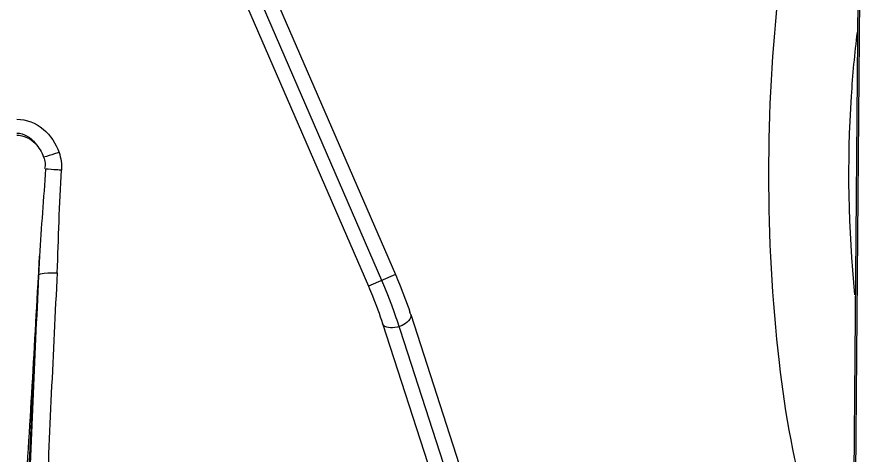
# Model space of a CAD drawing. Header units: millimetres. Extents: x 0 to 10500, y 0 to 7425.
# Drawn here: x 2870 to 3142.7, y 5746.2 to 5887.6 of the extents above; entities that cross this region are included whole.
import ezdxf

# ---------------------------------------------------------------- set-up
doc = ezdxf.new("R2010")
doc.units = ezdxf.units.MM
doc.header["$LTSCALE"] = 577.5
doc.linetypes.add('CENTER', pattern=[0.6, 0.375, -0.075, 0.075, -0.075])
doc.layers.get('0').update_dxf_attribs({"linetype": 'CONTINUOUS'})
doc.layers.add('DEFAULT_1', color=7, linetype='CENTER')

msp = doc.modelspace()

# ---------------------------------------------------------------- linework, layer by layer
at = {"color": 7, "linetype": 'Continuous'}
for p, q in [((2883.06, 6056.15), (2992.11, 5804.44)), ((2874.32, 6052.36), (2983.37, 5800.66)), ((3139.36, 5647.28), (3142.71, 6048.64)), ((3139.95, 5647.27), (3143.3, 6048.76)), ((2992.11, 5804.44), (2983.37, 5800.66)), ((2997.04, 5791.53), (3048.21, 5633.75)), ((2987.98, 5788.59), (3039.15, 5630.82))]:
    msp.add_line(p, q, dxfattribs=at)
at = {"color": 6, "linetype": 'Continuous'}
for p, q in [((2877.24, 5810.38), (2876.9, 5804.03)), ((2876.95, 5804.03), (2871.69, 5700.01))]:
    msp.add_line(p, q, dxfattribs=at)
for centre, radius, start, end in [((1949.28, 5849.44), 928.79, 357.19749, 357.58967), ((9237.07, 5476.83), 6362.59, 177.043244, 177.746042), ((-4462.83, 6198.82), 7350.34, 356.287957, 356.921113), ((9763.28, 5462.38), 6894.8, 177.159779, 177.834927)]:
    msp.add_arc(centre, radius, start, end, dxfattribs=at)
at = {"color": 7, "linetype": 'Continuous'}
msp.add_arc((2893.09, 5757.81), 109.28, 17.9719, 18.4181, dxfattribs=at)
at = {"color": 6, "linetype": 'Continuous'}
for points, knots in [([(3125.79, 5946.87), (3120.69, 5930.91), (3114.42, 5894.13), (3111.48, 5836.82), (3114.42, 5779.51), (3120.69, 5742.73), (3125.79, 5726.77)], [0, 0, 0, 0, 0.226174, 0.5, 0.773826, 1, 1, 1, 1]), ([(3140.42, 5797.93), (3138.25, 5819.18), (3137.81, 5847.63), (3140.35, 5875.8), (3141.2, 5882.66)], [0, 0, 0, 0, 0.755349, 1, 1, 1, 1]), ([(2869.95, 5854.57), (2872.97, 5854.59), (2879.17, 5852.13), (2882.5, 5846.71), (2883.55, 5843.87)], [0, 0, 0, 0, 0.498323, 1, 1, 1, 1]), ([(2883.55, 5843.87), (2883.06, 5843.7), (2881.41, 5843.16), (2879.75, 5842.64), (2878.58, 5842.35)], [0, 0, 0, 0, 0.302592, 1, 1, 1, 1]), ([(2884.34, 5838.15), (2883.82, 5838.18), (2882.09, 5838.28), (2880.36, 5838.39), (2879.15, 5838.48)], [0, 0, 0, 0, 0.298803, 1, 1, 1, 1]), ([(2876.95, 5804.03), (2877.02, 5804.68), (2879.93, 5804.97), (2881.55, 5805.09), (2882.95, 5805.03)], [0, 0, 0, 0, 0.320762, 1, 1, 1, 1])]:
    msp.add_open_spline(points, degree=3, knots=knots, dxfattribs=at)
for points in [[(2869.91, 5849.45), (2872.07, 5849.45), (2874.34, 5848.4), (2875.83, 5846.84)], [(2869.95, 5850.11), (2872.2, 5850.13), (2874.48, 5848.63), (2875.83, 5846.84)], [(2875.83, 5846.84), (2877.05, 5845.57), (2877.98, 5844), (2878.58, 5842.35)], [(2883.55, 5843.87), (2884.19, 5842.05), (2884.46, 5840.07), (2884.34, 5838.15)], [(2878.58, 5842.35), (2879, 5841.19), (2879.38, 5839.75), (2878.83, 5838.64)], [(2879.15, 5838.48), (2878.64, 5829.11), (2877.74, 5819.76), (2877.24, 5810.38)], [(2882.95, 5805.03), (2883.39, 5816.07), (2883.68, 5827.12), (2884.34, 5838.15)]]:
    msp.add_open_spline(points, degree=3, dxfattribs=at)
at = {"color": 7, "linetype": 'Continuous'}
for points, knots in [([(2992.11, 5804.44), (2992.56, 5803.41), (2994.23, 5799.43), (2995.77, 5795.38), (2996.78, 5792.34)], [0, 0, 0, 0, 0.26012, 1, 1, 1, 1]), ([(2983.37, 5800.66), (2983.82, 5799.62), (2985.49, 5795.65), (2987, 5791.61), (2987.98, 5788.59)], [0, 0, 0, 0, 0.263447, 1, 1, 1, 1]), ([(2997.04, 5791.53), (2997.5, 5790.11), (2994.52, 5787.83), (2991.5, 5787.14), (2989.45, 5787.29), (2988.73, 5787.72)], [0, 0, 0, 0, 0.441336, 0.751926, 1, 1, 1, 1])]:
    msp.add_open_spline(points, degree=3, knots=knots, dxfattribs=at)
msp.add_open_spline([(2988.73, 5787.72), (2988.4, 5787.91), (2988.1, 5788.23), (2987.98, 5788.59)], degree=3, dxfattribs=at)
at = {"layer": 'DEFAULT_1', "color": 2, "linetype": 'CENTER'}
for p, q in [((2987.74, 5802.55), (2878.69, 6054.26)), ((3043.68, 5632.28), (2992.51, 5790.06))]:
    msp.add_line(p, q, dxfattribs=at)
msp.add_open_spline([(2992.51, 5790.06), (2992.43, 5790.3), (2992.32, 5790.65), (2992.18, 5791.06), (2992.1, 5791.29), (2992.04, 5791.47), (2991.98, 5791.64), (2991.94, 5791.78), (2991.91, 5791.86), (2991.9, 5791.9), (2991.89, 5791.93), (2991.88, 5791.96), (2991.86, 5792.02), (2991.83, 5792.09), (2991.78, 5792.22), (2991.73, 5792.38), (2991.64, 5792.63), (2991.53, 5792.95), (2991.39, 5793.33), (2991.29, 5793.61), (2991.22, 5793.8), (2991.2, 5793.88), (2991.17, 5793.95), (2991.15, 5794.01), (2991.11, 5794.13), (2991.05, 5794.29), (2990.9, 5794.68), (2990.73, 5795.14), (2990.56, 5795.6), (2990.47, 5795.82), (2990.42, 5795.96), (2990.39, 5796.05), (2990.35, 5796.15), (2990.3, 5796.29), (2990.21, 5796.52), (2990.08, 5796.85), (2989.92, 5797.25), (2989.79, 5797.59), (2989.68, 5797.85), (2989.62, 5798.02), (2989.57, 5798.15), (2989.51, 5798.29), (2989.42, 5798.52), (2989.28, 5798.86), (2989.11, 5799.27), (2988.95, 5799.67), (2988.83, 5799.98), (2988.74, 5800.18), (2988.7, 5800.28), (2988.66, 5800.38), (2988.6, 5800.52), (2988.53, 5800.69), (2988.41, 5800.97), (2988.26, 5801.31), (2988.03, 5801.86), (2987.86, 5802.28), (2987.74, 5802.55)], degree=3, knots=[0, 0, 0, 0, 0.0625, 0.09375, 0.109375, 0.125, 0.140625, 0.15625, 0.160156, 0.164062, 0.166016, 0.167969, 0.171875, 0.179688, 0.1875, 0.203125, 0.21875, 0.25, 0.28125, 0.3125, 0.320312, 0.328125, 0.332031, 0.335938, 0.34375, 0.359375, 0.375, 0.4375, 0.46875, 0.484375, 0.492188, 0.5, 0.507812, 0.515625, 0.53125, 0.5625, 0.59375, 0.625, 0.640625, 0.65625, 0.664062, 0.671875, 0.6875, 0.71875, 0.75, 0.78125, 0.8125, 0.820312, 0.828125, 0.835938, 0.84375, 0.859375, 0.875, 0.90625, 0.9375, 1, 1, 1, 1], dxfattribs=at)

doc.saveas('drawing.dxf')
